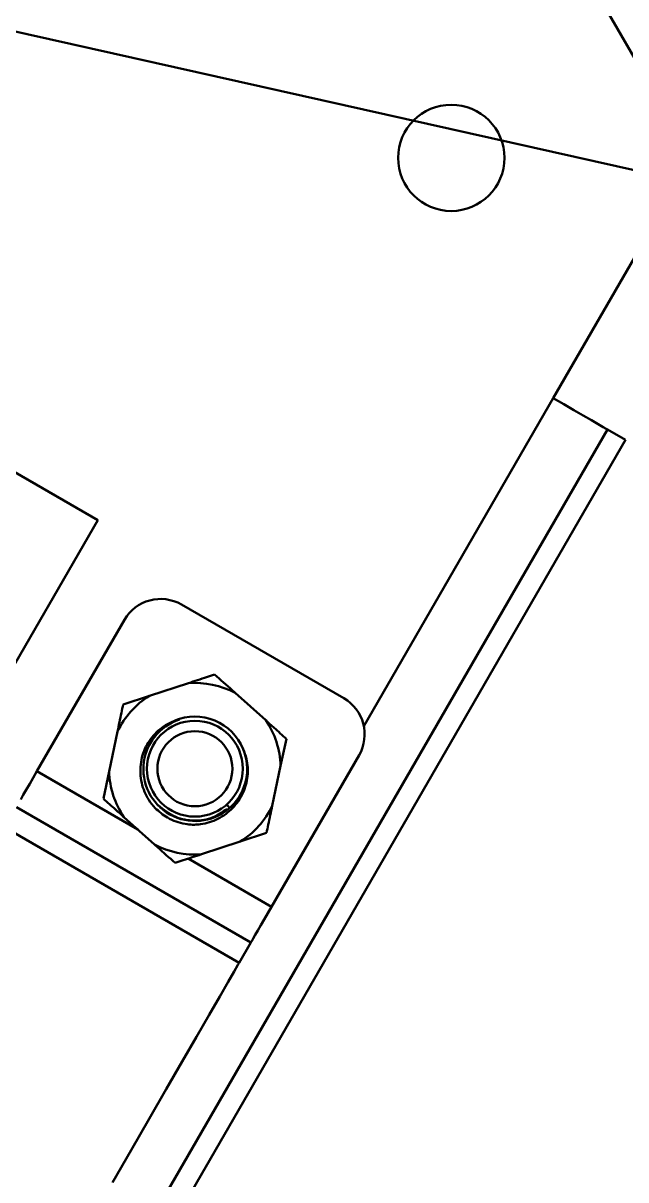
# Model space of a CAD drawing. Header units: millimetres. Extents: x 4430 to 5189, y 950 to 1287.
# Drawn here: x 4652.7 to 4681.6, y 1089.6 to 1145.1 of the extents above; entities that cross this region are included whole.
import ezdxf

# ---------------------------------------------------------------- set-up
doc = ezdxf.new("R2010")
doc.units = ezdxf.units.MM
doc.header["$LTSCALE"] = 0.5
doc.layers.add('BOL', color=7, linetype='Continuous', lineweight=50)

msp = doc.modelspace()

# ---------------------------------------------------------------- linework, layer by layer
at = {"layer": 'BOL'}
for p, q in [((4683.304, 1141.096), (4678.091, 1150.125)), ((4678.091, 1127.067), (4683.304, 1136.096)), ((4669.003, 1111.325), (4678.091, 1127.067)), ((4678.091, 1127.067), (4678.598, 1126.775)), ((4678.598, 1126.775), (4679.086, 1126.493)), ((4679.086, 1126.493), (4679.535, 1126.234)), ((4679.535, 1126.234), (4679.928, 1126.007)), ((4679.928, 1126.007), (4680.252, 1125.82)), ((4680.252, 1125.82), (4680.492, 1125.681)), ((4635.689, 1047.625), (4680.689, 1125.567)), ((4680.492, 1125.681), (4680.639, 1125.596)), ((4680.639, 1125.596), (4680.689, 1125.567)), ((4680.689, 1125.567), (4681.555, 1125.067)), ((4636.555, 1047.125), (4681.555, 1125.067)), ((4656.235, 1121.211), (4652.251, 1123.511)), ((4643.735, 1099.56), (4656.235, 1121.211)), ((4668.042, 1112.662), (4660.248, 1117.162)), ((4657.516, 1116.43), (4653.319, 1109.16)), ((4660.584, 1113.39), (4658.717, 1112.779)), ((4658.717, 1112.779), (4657.456, 1112.366)), ((4664.296, 1111.606), (4662.834, 1112.917)), ((4657.183, 1111.067), (4656.779, 1109.144)), ((4665.012, 1109.421), (4665.285, 1110.72)), ((4668.774, 1109.93), (4664.577, 1102.66)), ((4653.319, 1109.16), (4653.14, 1108.851)), ((4658.151, 1106.37), (4653.319, 1109.16)), ((4656.779, 1109.144), (4656.506, 1107.846)), ((4664.607, 1107.499), (4665.012, 1109.421)), ((4653.14, 1108.851), (4652.968, 1108.552)), ((4652.806, 1108.272), (4652.661, 1108.021)), ((4652.968, 1108.552), (4652.806, 1108.272)), ((4652.661, 1108.021), (4652.537, 1107.806)), ((4662.42, 1107.561), (4662.49, 1107.481)), ((4662.49, 1107.481), (4662.546, 1107.419)), ((4663.586, 1100.944), (4652.328, 1107.444)), ((4657.494, 1106.96), (4658.956, 1105.649)), ((4659.226, 1107.421), (4659.398, 1107.295)), ((4663.024, 1099.97), (4651.766, 1106.47)), ((4663.073, 1105.787), (4664.334, 1106.2)), ((4661.206, 1105.176), (4663.073, 1105.787)), ((4664.577, 1102.66), (4660.577, 1104.97)), ((4664.577, 1102.66), (4664.399, 1102.351)), ((4664.226, 1102.052), (4664.065, 1101.772)), ((4664.399, 1102.351), (4664.226, 1102.052)), ((4663.92, 1101.521), (4663.796, 1101.306)), ((4664.065, 1101.772), (4663.92, 1101.521)), ((4663.024, 1099.97), (4663.586, 1100.944)), ((4663.626, 1101.013), (4663.586, 1100.944)), ((4663.697, 1101.135), (4663.626, 1101.013)), ((4663.796, 1101.306), (4663.697, 1101.135)), ((4662.964, 1099.867), (4662.786, 1099.557)), ((4663.024, 1099.97), (4662.964, 1099.867)), ((4662.786, 1099.557), (4662.491, 1099.048)), ((4662.491, 1099.048), (4662.086, 1098.346)), ((4662.086, 1098.346), (4661.578, 1097.465)), ((4661.578, 1097.465), (4660.974, 1096.419)), ((4660.974, 1096.419), (4660.286, 1095.227)), ((4660.286, 1095.227), (4659.524, 1093.908)), ((4659.524, 1093.908), (4658.703, 1092.486)), ((4658.703, 1092.486), (4657.836, 1090.984)), ((4657.836, 1090.984), (4656.938, 1089.429))]:
    msp.add_line(p, q, dxfattribs=at)
msp.add_lwpolyline([(4570.275, 1163.039), (4717.401, 1130.072)], dxfattribs=at)
for centre, radius in [((4673.2, 1138.596), 2.55), ((4660.895, 1109.283), 2.3), ((4660.895, 1109.283), 1.8)]:
    msp.add_circle(centre, radius, dxfattribs=at)
for centre, radius, start, end in [((4659.248, 1115.43), 2, 60, 150), ((4660.895, 1109.283), 4.119, 61.9214, 94.3319), ((4660.895, 1109.283), 4.119, 121.9214, 154.3319), ((4667.042, 1110.93), 2, 330, 60), ((4660.913, 1109.262), 2.491, 107.5227, 22.8204), ((4660.895, 1109.283), 2.5, 22.2227, 112.7497), ((4660.895, 1109.283), 4.119, 1.9214, 34.3319), ((4660.895, 1109.283), 4.119, 181.9214, 214.3319), ((4660.895, 1109.283), 4.119, 301.9214, 334.3319), ((4660.895, 1109.283), 4.119, 241.9214, 274.3319)]:
    msp.add_arc(centre, radius, start, end, dxfattribs=at)
for points, knots in [([(4661.845, 1113.803), (4661.717, 1113.761), (4661.302, 1113.625), (4660.877, 1113.486), (4660.584, 1113.39)], [0, 0, 0, 0, 0.309693, 1, 1, 1, 1]), ([(4662.834, 1112.917), (4662.785, 1112.96), (4662.451, 1113.26), (4662.124, 1113.552), (4661.845, 1113.803)], [0, 0, 0, 0, 0.145977, 1, 1, 1, 1]), ([(4657.456, 1112.366), (4657.428, 1112.233), (4657.338, 1111.806), (4657.246, 1111.369), (4657.183, 1111.067)], [0, 0, 0, 0, 0.309697, 1, 1, 1, 1]), ([(4658.982, 1107.393), (4658.877, 1107.519), (4658.584, 1107.875), (4658.298, 1108.595), (4658.247, 1109.495), (4658.5, 1110.358), (4659.024, 1111.071), (4659.556, 1111.438), (4659.874, 1111.566), (4659.928, 1111.588)], [0, 0, 0, 0, 0.0973, 0.273052, 0.448794, 0.624627, 0.796268, 0.965289, 1, 1, 1, 1]), ([(4665.285, 1110.72), (4665.092, 1110.893), (4664.766, 1111.185), (4664.432, 1111.484), (4664.296, 1111.606)], [0, 0, 0, 0, 0.592737, 1, 1, 1, 1]), ([(4663.209, 1110.228), (4663.269, 1110.075), (4663.43, 1109.659), (4663.467, 1108.917), (4663.237, 1108.086), (4662.741, 1107.36), (4662.026, 1106.834), (4661.36, 1106.623), (4660.969, 1106.599), (4660.87, 1106.593)], [0, 0, 0, 0, 0.096551, 0.261814, 0.426972, 0.597498, 0.76941, 0.941266, 1, 1, 1, 1]), ([(4656.506, 1107.846), (4656.699, 1107.672), (4657.025, 1107.38), (4657.358, 1107.081), (4657.494, 1106.96)], [0, 0, 0, 0, 0.592752, 1, 1, 1, 1]), ([(4662.436, 1107.353), (4662.222, 1107.202), (4661.753, 1106.872), (4660.869, 1106.744), (4659.905, 1106.91), (4659.4, 1107.321), (4659.131, 1107.541)], [0, 0, 0, 0, 0.21368, 0.470082, 0.717185, 1, 1, 1, 1]), ([(4664.334, 1106.2), (4664.362, 1106.332), (4664.452, 1106.759), (4664.544, 1107.196), (4664.607, 1107.499)], [0, 0, 0, 0, 0.309697, 1, 1, 1, 1]), ([(4660.87, 1106.593), (4660.84, 1106.594), (4660.694, 1106.597), (4660.25, 1106.647), (4659.595, 1106.865), (4659.174, 1107.228), (4658.982, 1107.393)], [0, 0, 0, 0, 0.041743, 0.209046, 0.639789, 1, 1, 1, 1]), ([(4658.956, 1105.649), (4659.005, 1105.605), (4659.339, 1105.306), (4659.666, 1105.013), (4659.945, 1104.763)], [0, 0, 0, 0, 0.145979, 1, 1, 1, 1]), ([(4659.945, 1104.763), (4660.073, 1104.805), (4660.488, 1104.94), (4660.913, 1105.08), (4661.206, 1105.176)], [0, 0, 0, 0, 0.309701, 1, 1, 1, 1])]:
    msp.add_open_spline(points, degree=3, knots=knots, dxfattribs=at)

doc.saveas('drawing.dxf')
